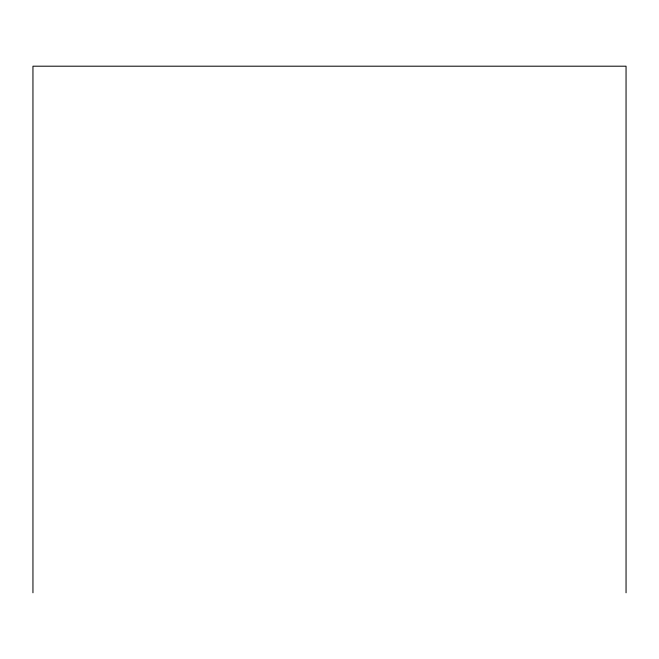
<?xml version="1.0" encoding="UTF-8"?>
<svg xmlns="http://www.w3.org/2000/svg" width="659" height="659" viewBox="0 0 659 659"><rect width="100%" height="100%" fill="white"/><g stroke="black" fill="none" stroke-linecap="round" stroke-linejoin="round"><path stroke-width="0.99" d="M626.05 592.803L626.05 66.197L32.95 66.197L32.95 592.803"/></g></svg>
